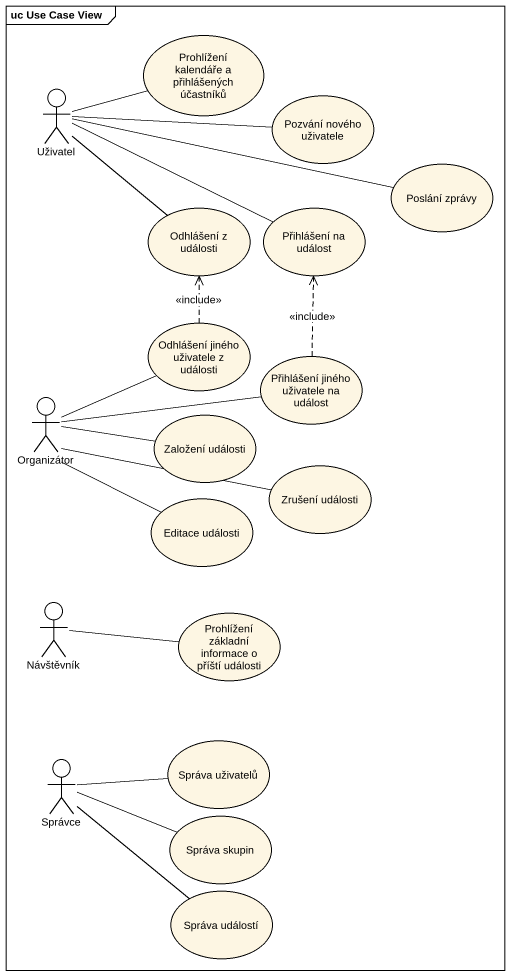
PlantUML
@startuml
mainframe uc Use Case View
usecase "Prohlížení kalendáře a přihlášených účastníků" as Prohlížení_kalendáře_a
actor Uživatel
usecase "Pozvání nového uživatele" as Pozvání_nového_uživatele
usecase "Poslání zprávy" as Poslání_zprávy
usecase "Odhlášení z události" as Odhlášení_z_události
usecase "Přihlášení na událost" as Přihlášení_na_událost
usecase "Odhlášení jiného uživatele z události" as Odhlášení_jiného_uživatele
usecase "Přihlášení jiného uživatele na událost" as Přihlášení_jiného_uživatele
actor Organizátor
usecase "Založení události" as Založení_události
usecase "Zrušení události" as Zrušení_události
usecase "Editace události" as Editace_události
actor Návštěvník
usecase "Prohlížení základní informace o příští události" as Prohlížení_základní
usecase "Správa uživatelů" as Správa_uživatelů
actor Správce
usecase "Správa skupin" as Správa_skupin
usecase "Správa událostí" as Správa_událostí
Uživatel -right- Prohlížení_kalendáře_a
Uživatel -right- Pozvání_nového_uživatele
Uživatel -right- Poslání_zprávy
Uživatel -- Odhlášení_z_události
Uživatel -right- Přihlášení_na_událost
Odhlášení_jiného_uživatele .up.> Odhlášení_z_události : <<include>>
Přihlášení_jiného_uživatele .up.> Přihlášení_na_událost : <<include>>
Organizátor -right- Odhlášení_jiného_uživatele
Organizátor -right- Přihlášení_jiného_uživatele
Organizátor -right- Založení_události
Organizátor -right- Zrušení_události
Organizátor -right- Editace_události
Návštěvník -right- Prohlížení_základní
Správce -right- Správa_uživatelů
Správce -right- Správa_skupin
Správce -- Správa_událostí
@enduml
